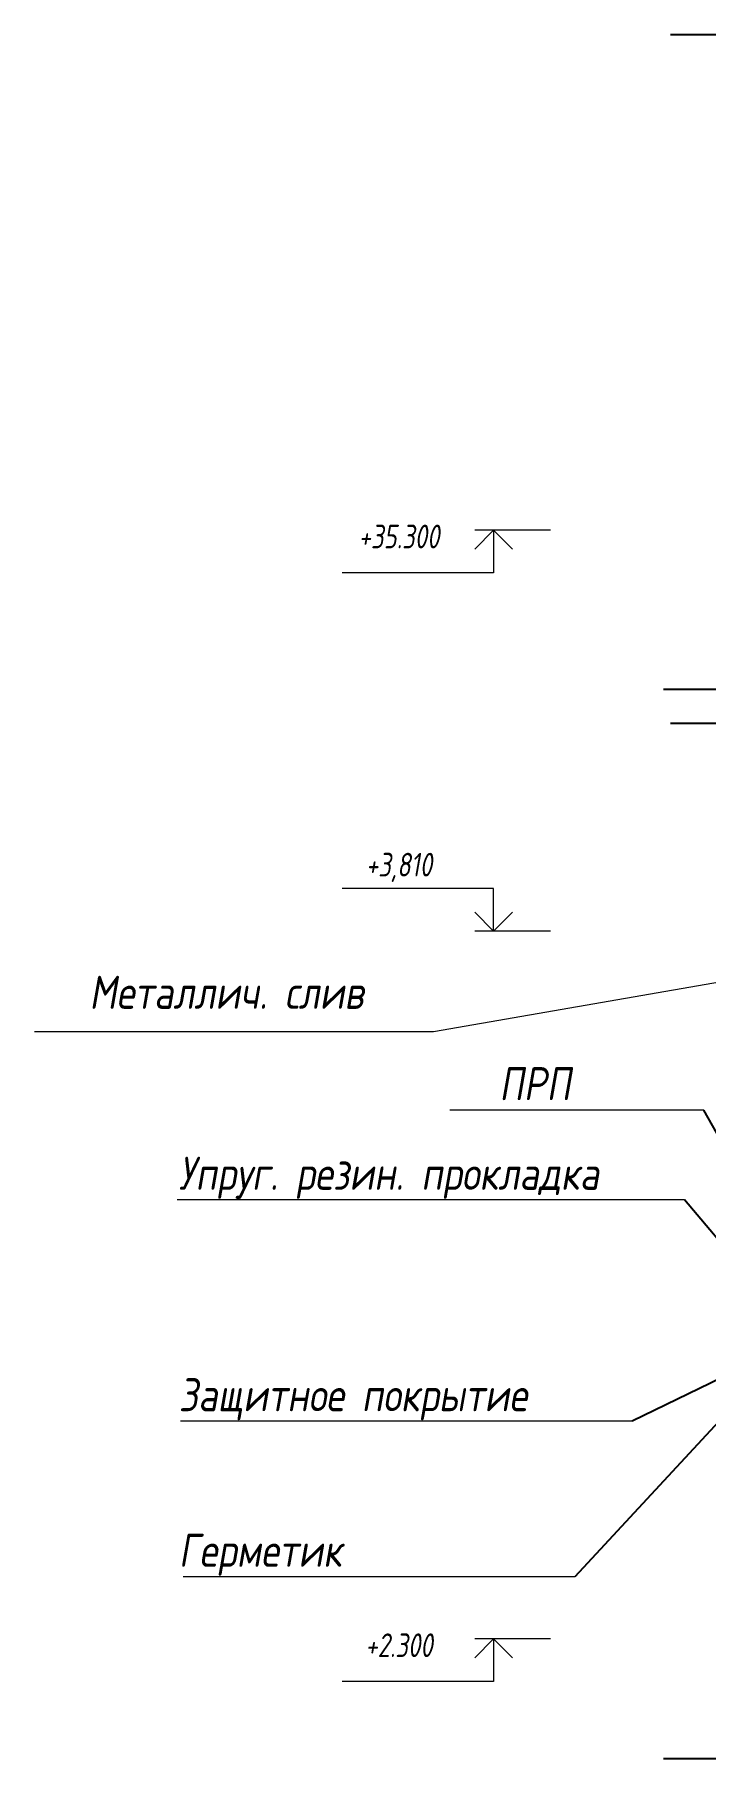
# Model space of a CAD drawing. Header units: millimetres. Extents: x -257254 to 390979, y -202328 to 355504.
# Drawn here: x 189343 to 196437, y 322618 to 340841 of the extents above; entities that cross this region are included whole.
import ezdxf
from ezdxf.enums import TextEntityAlignment as Align

# ---------------------------------------------------------------- set-up
doc = ezdxf.new("R2010")
doc.units = ezdxf.units.MM
doc.layers.get('0').update_dxf_attribs({"lineweight": 25})
doc.layers.add('RAZMER', color=250, linetype='Continuous', lineweight=13)
doc.layers.add('ВЫНОСКИ_Р_СТ', color=130, linetype='Continuous')
doc.layers.add('РАЗДЕЛИТ_ЛИНИИ', color=60, linetype='Continuous')
doc.styles.add('SIMPLEX', font='simplex.shx', dxfattribs={"width": 0.8, "oblique": 10})
doc.styles.get("Standard").update_dxf_attribs({"font": 'GOST_Common.ttf'})

# ---------------------------------------------------------------- blocks, each defined once
blk = doc.blocks.new('OTM_LEVEL_2')
at = {"color": 0, "linetype": 'ByBlock'}
for p, q in [((6, 0), (6, 4.5)), ((6, 4.5), (22, 4.5)), ((6, 0), (4, 2)), ((6, 0), (8, 2)), ((0, 0), (8, 0))]:
    blk.add_line(p, q, dxfattribs=at)
at = {"linetype": 'ByBlock'}
blk.add_attdef('OTM_LEVEL', text='', height=2.5, dxfattribs=at).set_placement((20, 6), align=Align.MIDDLE)

msp = doc.modelspace()

# ---------------------------------------------------------------- linework, layer by layer
at = {"layer": 'RAZMER', "color": 0}
for p, q in [((196607.16703, 330826.92336), (193560.47778, 330298.71733)), ((193560.47778, 330298.71733), (189342.97068, 330298.71733)), ((196418.20454, 329470.70281), (193735.69116, 329470.70281)), ((196216.8248, 328524.16908), (190851.79803, 328524.16908)), ((195662.03575, 326183.47612), (190885.28227, 326183.47612)), ((195055.92228, 324539.73653), (190914.14489, 324539.73653))]:
    msp.add_line(p, q, dxfattribs=at)
at = {"layer": 'ВЫНОСКИ_Р_СТ', "color": 0}
for p, q in [((197692.69577, 327212.55679), (196418.20454, 329470.70281)), ((197549.52155, 326939.04002), (196216.8248, 328524.16908)), ((197277.64235, 326936.99489), (195055.92228, 324539.73653)), ((197211.08261, 326938.14886), (195662.03575, 326183.47612))]:
    msp.add_line(p, q, dxfattribs=at)
at = {"layer": 'РАЗДЕЛИТ_ЛИНИИ', "color": 0}
for p, q in [((196068.37639, 340840.88693), (198158.89273, 340840.88693)), ((195991.52406, 333919.48335), (198158.89273, 333919.48335)), ((196068.37639, 333562.49967), (198158.89273, 333562.49967)), ((195991.52406, 322618.40587), (198158.89273, 322618.40587))]:
    msp.add_line(p, q, dxfattribs=at)

# ---------------------------------------------------------------- block references
at = {"layer": 'RAZMER'}
ref = msp.add_blockref('OTM_LEVEL_2', (194796.77984, 335601.36035), dxfattribs=dict(at, xscale=100, yscale=100, zscale=5, rotation=180))
ref.add_attrib('OTM_LEVEL', '+35.300', dxfattribs={"layer": '0', "color": 0, "linetype": 'ByBlock', "height": 250, "oblique": 10, "width": 0.8}).set_placement((193196.77804, 335409.5402), align=Align.CENTER)
ref = msp.add_blockref('OTM_LEVEL_2', (194796.77984, 331362.55679), dxfattribs=dict(at, xscale=-100, yscale=100, zscale=5))
ref.add_attrib('OTM_LEVEL', '+3,810', dxfattribs={"layer": '0', "color": 0, "linetype": 'ByBlock', "height": 250, "oblique": 10, "width": 0.8}).set_placement((193196.77804, 331941.37322), align=Align.CENTER)
ref = msp.add_blockref('OTM_LEVEL_2', (194796.77984, 323882.69156), dxfattribs=dict(at, xscale=100, yscale=100, zscale=5, rotation=180))
ref.add_attrib('OTM_LEVEL', '+2.300', dxfattribs={"layer": '0', "color": 0, "linetype": 'ByBlock', "height": 250, "oblique": 10, "width": 0.8}).set_placement((193196.77804, 323690.87141), align=Align.CENTER)

# ---------------------------------------------------------------- texts
at = {"layer": 'RAZMER', "color": 0, "style": 'SIMPLEX', "oblique": 10, "width": 0.8}
for s, p in [('Металлич. слив', (189922.72683, 330437.22362)), ('Упруг. резин. прокладка', (190867.06703, 328524.16908)), ('Защитное покрытие', (190867.06703, 326183.47612)), ('Герметик', (190867.06703, 324539.73653))]:
    msp.add_text(s, height=350, dxfattribs=at).set_placement(p, align=Align.BOTTOM_LEFT)
at = {"layer": 'ВЫНОСКИ_Р_СТ', "color": 0, "style": 'SIMPLEX', "oblique": 10, "width": 0.8}
msp.add_text('ПРП', height=350, dxfattribs=at).set_placement((194256.06383, 329470.70281), align=Align.BOTTOM_LEFT)

doc.saveas('drawing.dxf')
